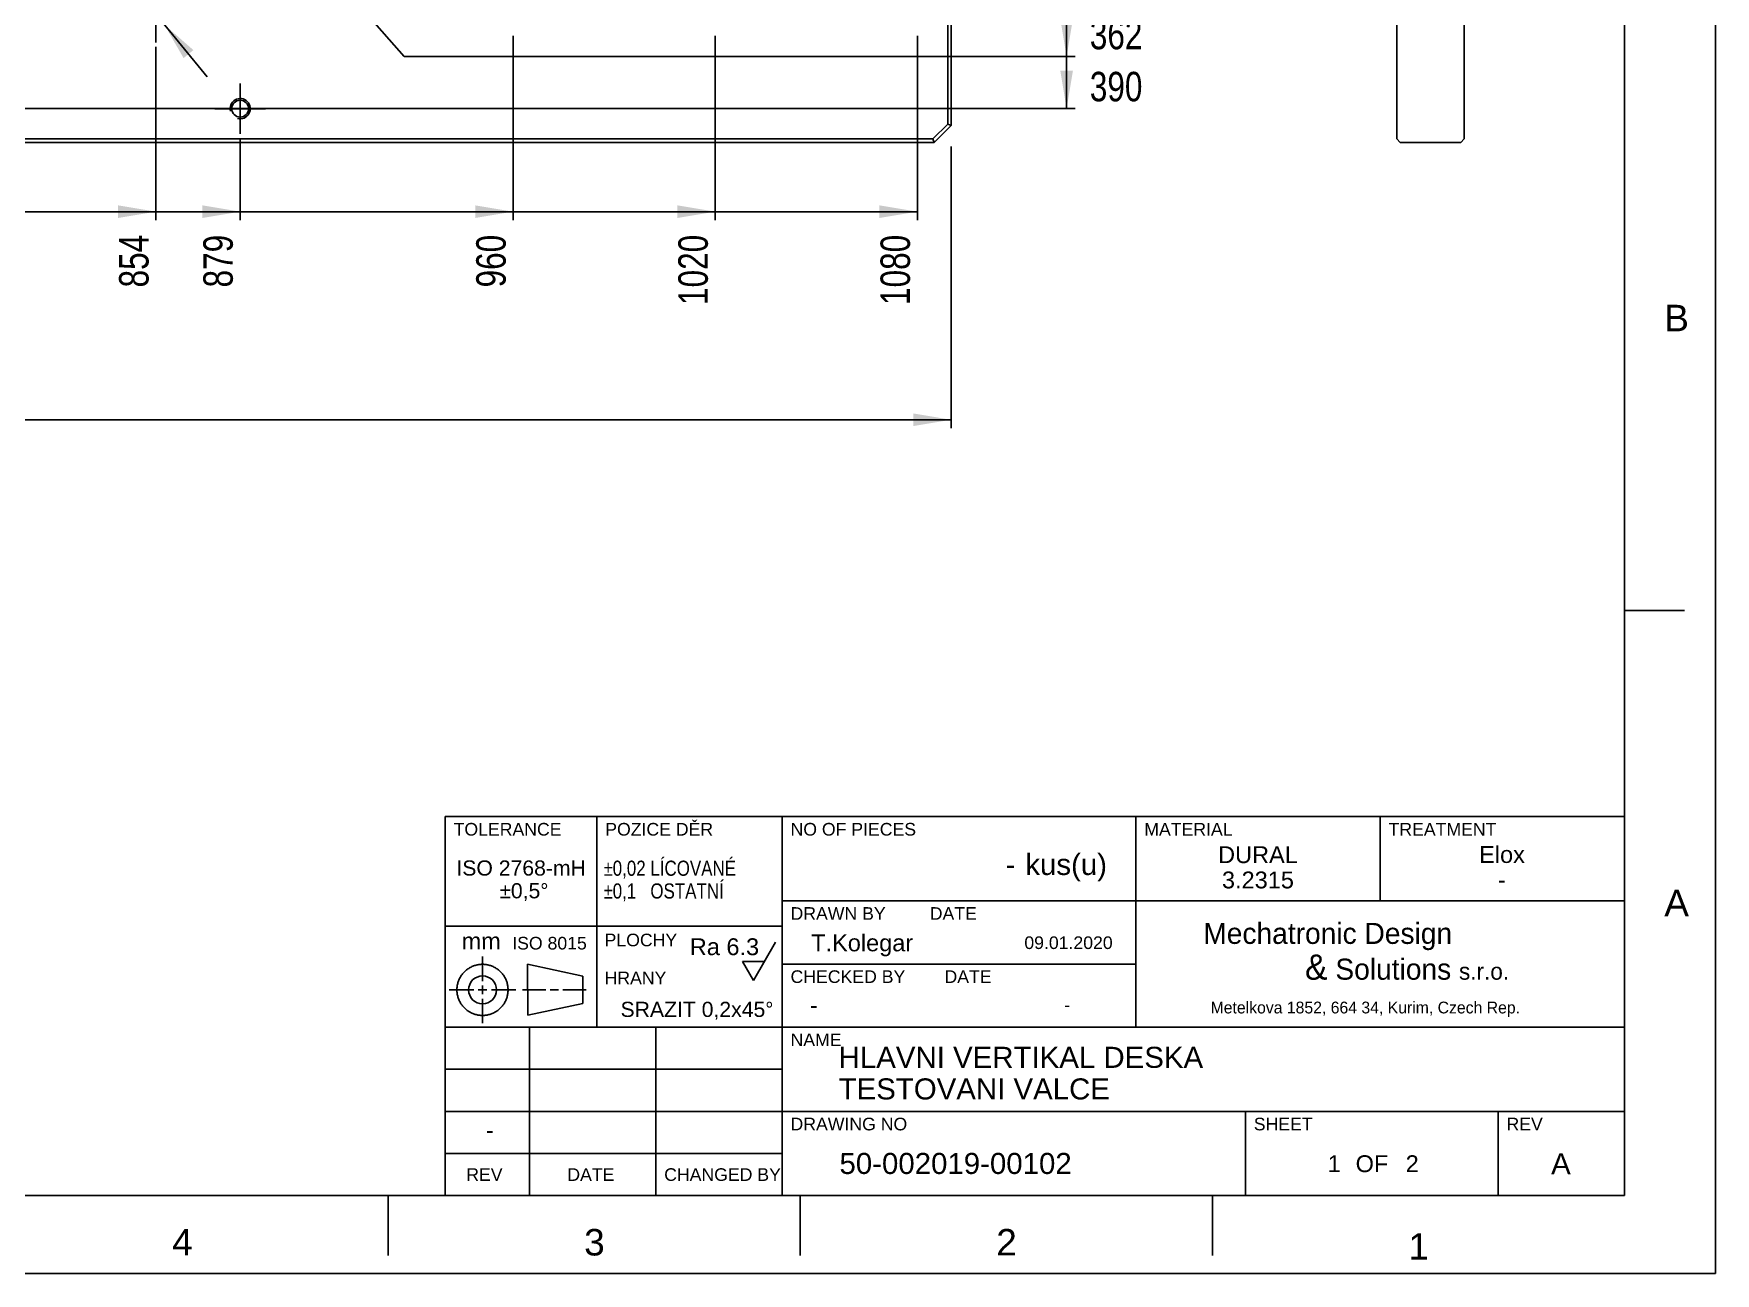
# Model space of a CAD drawing. Header units: millimetres. Extents: x 0 to 1931, y -333 to 836.
# Drawn here: x 394.3 to 594, y 0 to 147.2 of the extents above; entities that cross this region are included whole.
import ezdxf

# ---------------------------------------------------------------- set-up
doc = ezdxf.new("R2010")
doc.units = ezdxf.units.MM
doc.header["$LTSCALE"] = 32.67
doc.linetypes.add('CENTER', pattern=[0.6, 0.375, -0.075, 0.075, -0.075])
doc.layers.get('0').update_dxf_attribs({"linetype": 'CONTINUOUS'})
doc.layers.add('DEFAULT_1', color=7, linetype='CENTER')
doc.styles.get("Standard").update_dxf_attribs({"font": 'txt', "width": 0.8})
doc.styles.add('TEXTSTYLE_1', font='gdt', dxfattribs={"width": 0.8})
doc.styles.add('TEXTSTYLE_2', font='arial.ttf')
doc.styles.add('TEXTSTYLE_3', font='arial.ttf')
doc.styles.add('TEXTSTYLE_5', font='cgtimebd.ttf')
doc.dimstyles.new('DIMSTYLE_16', dxfattribs={"dimtxt": 3.5, "dimasz": 4.5, "dimexe": 1, "dimexo": 0.5, "dimgap": 0.875, "dimtad": 0, "dimtih": 1, "dimtoh": 1, "dimlfac": 2.5, "dimdsep": 46, "dimtxsty": 'STANDARD', "dimblk": '_FILLED', "dimblk1": '_FILLED', "dimblk2": '_FILLED', "dimcen": 0.09, "dimazin": 2, "dimtp": 1.2, "dimtm": 1.2, "dimtfac": 1, "dimtofl": 0, "dimtmove": 0, "dimatfit": 3, "dimldrblk": '_FILLED', "dimfxl": 1, "dimtolj": 1, "dimarcsym": 0})
doc.dimstyles.new('DIMSTYLE_3', dxfattribs={"dimtxt": 3.5, "dimasz": 4.5, "dimexe": 1, "dimexo": 0.5, "dimgap": 0.875, "dimtad": 1, "dimlfac": 2.5, "dimdsep": 46, "dimtxsty": 'STANDARD', "dimblk": '_FILLED', "dimblk1": '_FILLED', "dimblk2": '_FILLED', "dimcen": 0.09, "dimazin": 2, "dimtp": 1.2, "dimtm": 1.2, "dimtfac": 1, "dimtofl": 0, "dimtmove": 0, "dimatfit": 3, "dimldrblk": '_FILLED', "dimfxl": 1, "dimtolj": 1, "dimarcsym": 0})
doc.dimstyles.new('DIMSTYLE_4', dxfattribs={"dimtxt": 3.5, "dimasz": 4.5, "dimexe": 1, "dimexo": 0.5, "dimgap": 0.875, "dimtad": 0, "dimtih": 1, "dimtoh": 1, "dimlfac": 2.5, "dimdsep": 46, "dimtxsty": 'STANDARD', "dimblk": '_FILLED', "dimblk1": '_FILLED', "dimblk2": '_FILLED', "dimcen": 0.09, "dimazin": 2, "dimtp": 0.5, "dimtm": 0.5, "dimtfac": 1, "dimtofl": 0, "dimtmove": 0, "dimatfit": 3, "dimldrblk": '_FILLED', "dimfxl": 1, "dimtolj": 1, "dimarcsym": 0})
doc.dimstyles.new('DIMSTYLE_5', dxfattribs={"dimtxt": 3.5, "dimasz": 4.5, "dimexe": 1, "dimexo": 0.5, "dimgap": 0.875, "dimtad": 0, "dimtih": 1, "dimtoh": 1, "dimlfac": 2.5, "dimdsep": 46, "dimtxsty": 'STANDARD', "dimblk": '_FILLED', "dimblk1": '_FILLED', "dimblk2": '_FILLED', "dimcen": 0.09, "dimazin": 2, "dimtp": 0.8, "dimtm": 0.8, "dimtfac": 1, "dimtofl": 0, "dimtmove": 0, "dimatfit": 3, "dimldrblk": '_FILLED', "dimfxl": 1, "dimtolj": 1, "dimarcsym": 0})
doc.dimstyles.new('DIMSTYLE_6', dxfattribs={"dimtxt": 3.5, "dimasz": 4.5, "dimexe": 1, "dimexo": 0.5, "dimtad": 1, "dimlfac": 2.5, "dimdsep": 46, "dimtxsty": 'STANDARD', "dimblk": '_FILLED', "dimblk1": '_FILLED', "dimblk2": '_FILLED', "dimcen": 0.09, "dimazin": 2, "dimtp": 0.2, "dimtm": 0.2, "dimtfac": 1, "dimtmove": 0, "dimatfit": 2, "dimldrblk": '_FILLED', "dimfxl": 1, "dimtolj": 1, "dimarcsym": 0})

# ---------------------------------------------------------------- blocks, each defined once
blk = doc.blocks.new('_FILLED')
at = {"color": 0, "linetype": 'BYBLOCK'}
blk.add_solid([(0, 0), (-1, 0.167), (-1, -0.167)], dxfattribs=at)
blk = doc.blocks.new('*D2')
at = {"color": 2, "linetype": 'CONTINUOUS'}
for p, q in [((67.26, 133.79), (67.26, 100.35)), ((503.26, 133.79), (503.26, 100.35)), ((67.26, 101.35), (285.26, 101.35)), ((503.26, 101.35), (285.26, 101.35))]:
    blk.add_line(p, q, dxfattribs=at)
at = {"color": 2, "linetype": 'CONTINUOUS', "xscale": 4.5, "yscale": 4.5, "zscale": 4.5, "rotation": 180}
blk.add_blockref('_FILLED', (67.26, 101.35), dxfattribs=at)
at = {"color": 2, "linetype": 'CONTINUOUS', "xscale": 4.5, "yscale": 4.5, "zscale": 4.5}
blk.add_blockref('_FILLED', (503.26, 101.35), dxfattribs=at)
at = {"color": 2, "linetype": 'CONTINUOUS', "insert": (285.26, 105.73), "char_height": 3.5, "width": 15.375, "attachment_point": 2, "line_spacing_factor": 0.9}
blk.add_mtext('1090', dxfattribs=at)
blk = doc.blocks.new('*D32')
at = {"color": 2, "linetype": 'CONTINUOUS'}
for p, q in [((401.72, 158.21), (369.22, 158.21)), ((369.22, 158.21), (401.47, 158.21)), ((408.86, 149.49), (401.72, 158.21)), ((407.85, 150.73), (407.85, 150.73)), ((407.85, 150.73), (408.86, 149.49)), ((409.87, 148.25), (408.86, 149.49)), ((408.86, 149.49), (414.94, 142.06)), ((409.87, 148.25), (409.87, 148.25))]:
    blk.add_line(p, q, dxfattribs=at)
at = {"color": 2, "linetype": 'CONTINUOUS', "xscale": 4.5, "yscale": 4.5, "zscale": 4.5}
for p, rotation in [((407.85, 150.73), 309.2814982762), ((409.87, 148.25), 129.2814982762)]:
    blk.add_blockref('_FILLED', p, dxfattribs=dict(at, rotation=rotation))
at = {"color": 2, "linetype": 'CONTINUOUS', "insert": (399.72, 162.59), "char_height": 3.5, "width": 43.125, "attachment_point": 3, "line_spacing_factor": 0.9}
blk.add_mtext('M8-skrz (3x)', dxfattribs=at)
blk = doc.blocks.new('*D65')
at = {"color": 2, "linetype": 'CONTINUOUS'}
blk.add_line((262.56, 138.29), (517.98, 138.29), dxfattribs=at)
at = {"color": 2, "linetype": 'CONTINUOUS', "insert": (519.73, 142.66), "char_height": 3.5, "width": 12, "attachment_point": 1, "line_spacing_factor": 0.9}
blk.add_mtext('390', dxfattribs=at)
blk = doc.blocks.new('*D76')
at = {"color": 2, "linetype": 'CONTINUOUS'}
blk.add_line((408.86, 145.63), (408.86, 125.06), dxfattribs=at)
at = {"color": 2, "linetype": 'CONTINUOUS', "insert": (404.48, 123.31), "char_height": 3.5, "width": 12, "attachment_point": 3, "rotation": 90, "line_spacing_factor": 0.9}
blk.add_mtext('854', dxfattribs=at)
blk = doc.blocks.new('*D81')
at = {"color": 2, "linetype": 'CONTINUOUS'}
for p, q in [((271.92, 149.49), (433.88, 149.49)), ((433.88, 149.49), (438.32, 144.47)), ((438.32, 144.47), (517.98, 144.47))]:
    blk.add_line(p, q, dxfattribs=at)
at = {"color": 2, "linetype": 'CONTINUOUS', "insert": (519.73, 148.84), "char_height": 3.5, "width": 12, "attachment_point": 1, "line_spacing_factor": 0.9}
blk.add_mtext('362', dxfattribs=at)
blk = doc.blocks.new('*D82')
at = {"color": 2, "linetype": 'CONTINUOUS'}
blk.add_line((418.86, 134.79), (418.86, 125.06), dxfattribs=at)
at = {"color": 2, "linetype": 'CONTINUOUS', "insert": (414.48, 123.31), "char_height": 3.5, "width": 12.375, "attachment_point": 3, "rotation": 90, "line_spacing_factor": 0.9}
blk.add_mtext('879', dxfattribs=at)
blk = doc.blocks.new('*D85')
at = {"color": 2, "linetype": 'CONTINUOUS'}
for p, q in [((406.06, 184.16), (406.06, 177.12)), ((406.06, 177.12), (365.44, 174.08)), ((365.44, 174.08), (365.44, 125.06))]:
    blk.add_line(p, q, dxfattribs=at)
at = {"color": 2, "linetype": 'CONTINUOUS', "insert": (361.06, 123.31), "char_height": 3.5, "width": 12.375, "attachment_point": 3, "rotation": 90, "line_spacing_factor": 0.9}
blk.add_mtext('847', dxfattribs=at)
blk = doc.blocks.new('*D130')
at = {"color": 2, "linetype": 'CONTINUOUS'}
blk.add_line((451.26, 146.95), (451.26, 125.06), dxfattribs=at)
at = {"color": 2, "linetype": 'CONTINUOUS', "insert": (446.88, 123.31), "char_height": 3.5, "width": 12.375, "attachment_point": 3, "rotation": 90, "line_spacing_factor": 0.9}
blk.add_mtext('960', dxfattribs=at)
blk = doc.blocks.new('*D131')
at = {"color": 2, "linetype": 'CONTINUOUS'}
blk.add_line((475.26, 146.95), (475.26, 125.06), dxfattribs=at)
at = {"color": 2, "linetype": 'CONTINUOUS', "insert": (470.88, 123.31), "char_height": 3.5, "width": 15.375, "attachment_point": 3, "rotation": 90, "line_spacing_factor": 0.9}
blk.add_mtext('1020', dxfattribs=at)
blk = doc.blocks.new('*D132')
at = {"color": 2, "linetype": 'CONTINUOUS'}
blk.add_line((499.26, 146.95), (499.26, 125.06), dxfattribs=at)
at = {"color": 2, "linetype": 'CONTINUOUS', "insert": (494.88, 123.31), "char_height": 3.5, "width": 15.375, "attachment_point": 3, "rotation": 90, "line_spacing_factor": 0.9}
blk.add_mtext('1080', dxfattribs=at)
blk = doc.blocks.new('RAZITKO_A3_BL0', base_point=(294.84, 205.02))
at = {"color": 2, "linetype": 'CONTINUOUS', "style": 'TEXTSTYLE_2'}
for s, height, p in [('kus(u)', 2.5, (512.07, 47.3)), ('DURAL', 2, (534.96, 48.71)), ('Elox', 2, (565.95, 48.73)), ('-', 2.5, (509.74, 47.3)), ('3.2315', 2, (535.42, 45.71)), ('-', 2, (568.19, 45.73)), ('T.Kolegar', 2, (486.65, 38.24)), ('09.01.2020', 1.5, (511.96, 38.51)), ('-', 2, (486.5, 30.86)), ('-', 1.5, (516.7, 31.13)), ('HLAVNI VERTIKAL DESKA', 2.5, (489.91, 24.4)), ('TESTOVANI VALCE', 2.5, (489.91, 20.65)), ('50-002019-00102', 2.5, (490.01, 11.8)), ('1', 2, (547.97, 12.02)), ('OF', 2, (551.29, 12.02)), ('2', 2, (557.23, 12.02)), ('A', 2.5, (574.5, 11.77))]:
    blk.add_text(s, height=height, dxfattribs=at).set_placement(p)
blk = doc.blocks.new('REV_TABLE_BL1', base_point=(448.5, 17))
at = {"color": 2, "linetype": 'CONTINUOUS', "style": 'TEXTSTYLE_2'}
blk.add_text('-', height=2, dxfattribs=at).set_placement((448.04, 16))

msp = doc.modelspace()

# ---------------------------------------------------------------- linework, layer by layer
at = {"color": 7, "linetype": 'CONTINUOUS'}
for p, q in [((594, 0), (594, 420)), ((583.2088, 410.0844), (583.209, 9.2343)), ((556.1953, 293.8867), (556.1953, 134.6867)), ((564.1953, 293.8867), (564.1953, 134.6867)), ((502.8586, 136.4524), (502.8586, 292.1211)), ((503.2586, 136.2867), (503.2586, 292.2867)), ((501.0929, 134.6867), (502.8586, 136.4524)), ((501.2586, 134.2867), (503.2586, 136.2867)), ((503.2586, 136.2867), (502.8586, 136.4524)), ((67.2586, 134.6867), (501.0929, 134.6867)), ((67.2586, 134.2867), (501.2586, 134.2867)), ((501.2586, 134.2867), (501.0929, 134.6867)), ((556.1953, 134.6867), (556.5953, 134.2867)), ((556.5953, 134.2867), (563.7953, 134.2867)), ((563.7953, 134.2867), (564.1953, 134.6867)), ((583.2, 54.23), (443.2, 54.23)), ((443.2, 54.23), (443.2, 9.23)), ((483.2, 9.23), (483.2, 54.23)), ((525.2, 29.23), (525.2, 54.23)), ((583.2, 9.23), (583.2, 54.23)), ((483.2, 44.23), (583.2, 44.23)), ((443.2, 29.23), (583.2, 29.23)), ((443.2, 14.23), (483.2, 14.23)), ((583.209, 9.2343), (17.7839, 9.2343)), ((443.2, 9.23), (583.2, 9.23)), ((0, 0), (594, 0))]:
    msp.add_line(p, q, dxfattribs=at)
at = {"color": 2, "linetype": 'CONTINUOUS'}
for p, q in [((516.9761, 138.2867), (516.9761, 294.2867)), ((67.2586, 126.0582), (499.2586, 126.0582)), ((583.2087, 78.6967), (590.3206, 78.6967)), ((461.2, 54.23), (461.2, 29.23)), ((554.2, 44.23), (554.2, 54.23)), ((483.2, 41.23), (443.2, 41.23)), ((482.4212, 39.3054), (479.813, 34.7878)), ((447.6307, 37.605), (447.6307, 34.7133)), ((452.9717, 36.7123), (459.5546, 35.297)), ((452.9717, 36.7123), (453.0046, 30.656)), ((478.5144, 37.037), (481.1116, 37.037)), ((479.813, 34.7878), (478.5144, 37.037)), ((483.2, 36.73), (525.2, 36.73)), ((447.6307, 34.1874), (447.6307, 33.1359)), ((459.5546, 35.297), (459.5217, 32.0384)), ((443.6874, 33.6617), (446.5792, 33.6617)), ((447.105, 33.6617), (448.1565, 33.6617)), ((447.6307, 32.6102), (447.6307, 29.7184)), ((448.6823, 33.6617), (451.574, 33.6617)), ((452.3649, 33.6604), (455.141, 33.6604)), ((453.0046, 30.656), (459.5217, 32.0384)), ((455.6457, 33.6604), (456.6552, 33.6604)), ((457.1599, 33.6604), (459.936, 33.6604)), ((453.2, 9.23), (453.2, 29.23)), ((468.2, 9.23), (468.2, 29.23)), ((443.2, 24.23), (483.2, 24.23)), ((443.2, 19.23), (583.2, 19.23)), ((538.2, 9.23), (538.2, 19.23)), ((568.2, 9.23), (568.2, 19.23)), ((436.4245, 9.2343), (436.4245, 2.1223)), ((485.3525, 2.1223), (485.3525, 9.2343)), ((534.2806, 9.2343), (534.2806, 2.1223))]:
    msp.add_line(p, q, dxfattribs=at)
at = {"color": 7, "linetype": 'CONTINUOUS'}
msp.add_circle((418.8586, 138.2867), 1, dxfattribs=at)
at = {"color": 2, "linetype": 'CONTINUOUS'}
msp.add_circle((447.6308, 33.6617), 1.656, dxfattribs=at)
msp.add_arc((418.8586, 138.2867), 1.2, 255, 195, dxfattribs=at)
for points in [[(444.5899, 33.6617), (444.5899, 33.8061), (444.6106, 34.095), (444.7031, 34.5196), (444.8553, 34.9266), (445.0639, 35.308), (445.3248, 35.6558), (445.6326, 35.963), (445.9811, 36.2233), (446.3632, 36.4316), (446.7711, 36.5834), (447.1965, 36.6757), (447.486, 36.6964), (447.6308, 36.6964)], [(447.6308, 36.6964), (447.7751, 36.6964), (448.0637, 36.6757), (448.4877, 36.5834), (448.8944, 36.4316), (449.2753, 36.2233), (449.6227, 35.963), (449.9295, 35.6558), (450.1896, 35.308), (450.3976, 34.9266), (450.5493, 34.5196), (450.6415, 34.095), (450.6622, 33.8061), (450.6622, 33.6617)], [(447.6308, 30.6242), (447.486, 30.6242), (447.1965, 30.6449), (446.7711, 30.7374), (446.3632, 30.8893), (445.9811, 31.0977), (445.6326, 31.3583), (445.3248, 31.6658), (445.0639, 32.0139), (444.8553, 32.3956), (444.7031, 32.803), (444.6106, 33.2279), (444.5899, 33.5171), (444.5899, 33.6617)], [(450.6622, 33.6617), (450.6622, 33.5171), (450.6415, 33.2279), (450.5493, 32.803), (450.3976, 32.3956), (450.1896, 32.0139), (449.9295, 31.6658), (449.6227, 31.3583), (449.2753, 31.0977), (448.8944, 30.8893), (448.4877, 30.7374), (448.0637, 30.6449), (447.7751, 30.6242), (447.6308, 30.6242)]]:
    msp.add_open_spline(points, degree=3, dxfattribs=at)
for points in [[(516.9761, 144.4661), (516.2261, 148.9661), (517.7261, 148.9661)], [(516.9761, 138.2867), (516.2261, 142.7867), (517.7261, 142.7867)], [(408.8586, 126.0582), (404.3586, 125.3082), (404.3586, 126.8082)], [(418.8586, 126.0582), (414.3586, 125.3082), (414.3586, 126.8082)], [(451.2586, 126.0582), (446.7586, 125.3082), (446.7586, 126.8082)], [(475.2586, 126.0582), (470.7586, 125.3082), (470.7586, 126.8082)], [(499.2586, 126.0582), (494.7586, 125.3082), (494.7586, 126.8082)]]:
    msp.add_solid(points, dxfattribs=at)
at = {"layer": 'DEFAULT_1', "color": 7, "linetype": 'CENTER'}
for p, q in [((408.8586, 149.4867), (408.8586, 146.1267)), ((418.8586, 138.2867), (418.8586, 141.2867)), ((418.8586, 138.2867), (415.8586, 138.2867)), ((418.8586, 138.2867), (421.8586, 138.2867)), ((418.8586, 138.2867), (418.8586, 135.2867))]:
    msp.add_line(p, q, dxfattribs=at)

# ---------------------------------------------------------------- block references
at = {"color": 2, "linetype": 'CONTINUOUS'}
for name, p in [('RAZITKO_A3_BL0', (294.8395, 205.0199)), ('REV_TABLE_BL1', (448.5, 17))]:
    msp.add_blockref(name, p, dxfattribs=at)

# ---------------------------------------------------------------- texts
at = {"color": 2, "linetype": 'CONTINUOUS', "line_spacing_factor": 0.9}
for s, insert, char_height, width, attachment_point, style in [('\\Q-0.018985;B', (587.9352, 115.0005), 3.145155, 2.923006, 1, 'TEXTSTYLE_3'), ('TOLERANCE', (444.2, 53.48), 1.5, 12.786245, 1, 'TEXTSTYLE_2'), ('POZICE DĚR', (462.2, 53.48), 1.5, 12.780669, 1, 'TEXTSTYLE_2'), ('NO OF PIECES', (484.2, 53.48), 1.5, 14.871747, 1, 'TEXTSTYLE_2'), ('MATERIAL', (526.2, 53.48), 1.5, 10.45539, 1, 'TEXTSTYLE_2'), ('TREATMENT', (555.2, 53.48), 1.5, 12.775093, 1, 'TEXTSTYLE_2'), ('ISO 2768-mH\\P \\fgdt;{\\fgdt;`}\\fArial;0,5\\fgdt;{\\fgdt;~}', (452.2146, 49.0304), 1.8, 15.350186, 2, 'TEXTSTYLE_2'), ('{\\fgdt;`}\\fArial;0,02 LÍCOVANÉ\\P\\fgdt;{\\fgdt;`}\\fArial;0,1   OSTATNÍ', (462.0266, 49.0035), 1.8, 20.381041, 1, 'TEXTSTYLE_1'), ('\\Q-0.018985;A', (587.9352, 45.5381), 3.145155, 2.923006, 1, 'TEXTSTYLE_3'), ('DRAWN BY         DATE', (484.2, 43.48), 1.5, 22.065056, 1, 'TEXTSTYLE_2'), ('mm \\H1.5; ISO 8015', (445.1463, 40.4539), 2, 14.836431, 1, 'TEXTSTYLE_2'), ('PLOCHY\\P \\PHRANY', (462.1241, 40.3328), 1.5, 8.604089, 1, 'TEXTSTYLE_2'), ('Mechatronic Design \\P             \\H3.0;&\\H2.5; Solutions \\H2.0;s.r.o.', (533.2047, 41.6184), 2.5, 40.321839, 1, 'TEXTSTYLE_5'), ('Ra 6.3', (480.4699, 39.7822), 2, 8.223048, 3, 'TEXTSTYLE_2'), ('CHECKED BY        DATE', (484.2, 35.98), 1.5, 23.810409, 1, 'TEXTSTYLE_2'), ('SRAZIT 0,2x45\\fgdt;{\\fgdt;~}', (464.0136, 32.2449), 1.8, 18.363569, 1, 'TEXTSTYLE_2'), ('Metelkova 1852, 664 34, Kurim, Czech Rep.', (534.0736, 32.2632), 1.4, 38.765517, 1, 'TEXTSTYLE_5'), ('NAME', (484.2, 28.48), 1.5, 6.039033, 1, 'TEXTSTYLE_2'), ('DRAWING NO', (484.2, 18.48), 1.5, 13.828996, 1, 'TEXTSTYLE_2'), ('SHEET', (539.2, 18.48), 1.5, 6.97026, 1, 'TEXTSTYLE_2'), ('REV', (569.2, 18.48), 1.5, 4.299257, 1, 'TEXTSTYLE_2'), ('REV', (445.7, 12.48), 1.5, 4.299257, 1, 'TEXTSTYLE_2'), ('DATE', (457.7, 12.48), 1.5, 5.576208, 1, 'TEXTSTYLE_2'), ('CHANGED BY', (469.2, 12.48), 1.5, 13.828996, 1, 'TEXTSTYLE_2'), ('\\Q-0.018985;4', (410.7677, 5.2674), 3.145155, 2.443633, 1, 'TEXTSTYLE_3'), ('\\Q-0.018985;3', (459.6958, 5.2674), 3.145155, 2.443633, 1, 'TEXTSTYLE_3'), ('\\Q-0.018985;2', (508.6239, 5.2674), 3.145155, 2.443633, 1, 'TEXTSTYLE_3'), ('\\Q-0.018985;1', (557.552, 4.7674), 3.145155, 2.443633, 1, 'TEXTSTYLE_3')]:
    msp.add_mtext(s, dxfattribs=dict(at, insert=insert, char_height=char_height, width=width, attachment_point=attachment_point, style=style))

# ---------------------------------------------------------------- dimensions: what is measured, and where the dimension line sits
at = {"color": 2, "linetype": 'CONTINUOUS'}
for feature_location, offset, dtype, origin, dimstyle, picture, middle in [((262.5586, 138.2867), (255.4175, 0), 0, (67.2586, 294.2867), 'DIMSTYLE_4', '*D65', (523.2261, 140.9117)), ((271.9186, 149.4867), (246.0575, -5.0207), 0, (501.2586, 294.2867), 'DIMSTYLE_4', '*D81', (523.2261, 147.0911)), ((406.0586, 184.1582), (-40.6188, -59.1001), 1, (67.2586, 134.6867), 'DIMSTYLE_5', '*D85', (362.8148, 118.6831)), ((451.2586, 146.9467), (0, -21.8886), 1, (67.2586, 134.6867), 'DIMSTYLE_5', '*D130', (448.6336, 118.6832)), ((475.2586, 146.9467), (0, -21.8886), 1, (67.2586, 134.6867), 'DIMSTYLE_16', '*D131', (472.6336, 117.6831)), ((499.2586, 146.9467), (0, -21.8886), 1, (67.2586, 134.6867), 'DIMSTYLE_16', '*D132', (496.6336, 117.6831)), ((408.8586, 145.6267), (0, -20.5686), 1, (67.2586, 134.6867), 'DIMSTYLE_5', '*D76', (406.2336, 118.8081)), ((418.8586, 134.7867), (0, -9.7286), 1, (67.2586, 134.6867), 'DIMSTYLE_5', '*D82', (416.2336, 118.6832))]:
    dim = msp.add_ordinate_dim(feature_location=feature_location, offset=offset, dtype=dtype, origin=origin, dimstyle=dimstyle, override={"dimtad": 1, "dimtih": 0, "dimtoh": 0}, dxfattribs=at)
    dim.commit()
    dim.dimension.update_dxf_attribs({"geometry": picture, "text_midpoint": middle})
dim = msp.add_diameter_dim_2p(p1=(407.8455, 150.7252), p2=(409.8716, 148.2483), text='M<>-skrz (3x)', dimstyle='DIMSTYLE_6', override={"dimtih": 1, "dimtoh": 1, "dimpost": '<>'}, dxfattribs=at)
dim.commit()
dim.dimension.update_dxf_attribs({"geometry": '*D32', "text_midpoint": (385.3468, 160.8368), "dimtype": 163})
dim = msp.add_linear_dim(base=(503.2586, 101.3511), p1=(67.2586, 134.2867), p2=(503.2586, 134.2867), dimstyle='DIMSTYLE_3', dxfattribs=at)
dim.commit()
dim.dimension.update_dxf_attribs({"geometry": '*D2', "text_midpoint": (284.7586, 101.3511), "dimtype": 160})

doc.saveas('drawing.dxf')
